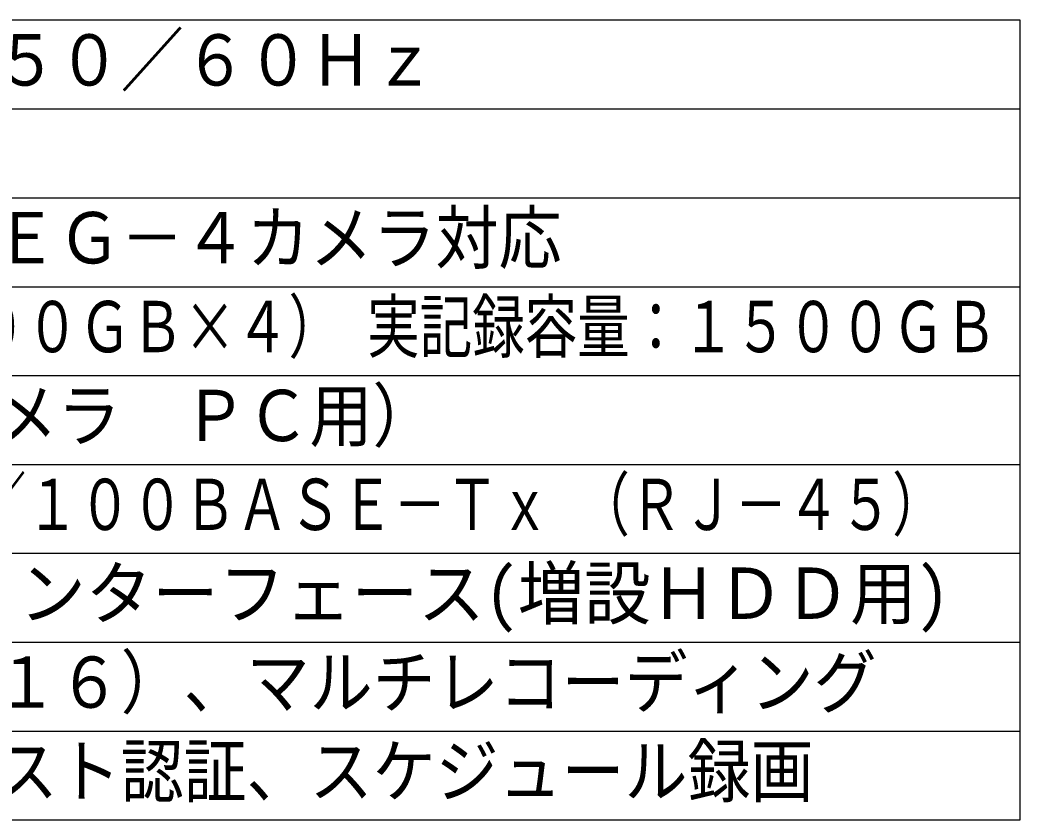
# Model space of a CAD drawing. Units: millimetres, scale not verified. Extents: x -63 to 63, y -57 to 57.
# Drawn here: x 6.2 to 62.5, y -56.5 to -11.5 of the extents above; entities that cross this region are included whole.
import ezdxf
from ezdxf.enums import TextEntityAlignment as Align

# ---------------------------------------------------------------- set-up
doc = ezdxf.new("R2010")
doc.units = ezdxf.units.MM
doc.header["$LTSCALE"] = 0.190236
doc.layers.add('0-0_MOJI1', color=2, linetype='Continuous')
doc.layers.add('0-3_WAKU', color=3, linetype='Continuous')
doc.styles.add('ＭＳ ゴシック', font='')
doc.styles.get('ＭＳ ゴシック').set_extended_font_data('MS Gothic')

msp = doc.modelspace()

# ---------------------------------------------------------------- linework, layer by layer
at = {"layer": '0-3_WAKU', "color": 4}
for p, q in [((62.5001, -11.5), (-62.5001, -11.5)), ((62.5001, -56.5001), (62.5001, -11.5)), ((-62.5001, -56.5001), (62.5001, -56.5001))]:
    msp.add_line(p, q, dxfattribs=at)
at = {"layer": '0-3_WAKU', "color": 1}
for p, q in [((-62.5001, -16.5), (62.5001, -16.5)), ((-62.5001, -21.5), (62.5001, -21.5)), ((-62.5001, -26.5), (62.5001, -26.5)), ((-62.5001, -31.5001), (62.5001, -31.5001)), ((-62.5001, -36.5001), (62.5001, -36.5001)), ((-62.5001, -41.5001), (62.5001, -41.5001)), ((-62.5001, -46.5001), (62.5001, -46.5001)), ((-62.5001, -51.5001), (62.5001, -51.5001))]:
    msp.add_line(p, q, dxfattribs=at)

# ---------------------------------------------------------------- texts
at = {"layer": '0-0_MOJI1', "style": 'ＭＳ ゴシック'}
for s, width, p in [('ＡＣ１００Ｖ\u3000５０／６０Ｈｚ', 0.9, (-20, -16.0551)), ('ＪＰＥＧ、ＭＰＥＧ－４カメラ対応', 0.9, (-20, -26.0552)), ('２０００ＧＢ（５００ＧＢ×４） 実記録容量：１５００ＧＢ', 0.75, (-20, -31.0552)), ('ポート×２（カメラ\u3000ＰＣ用）', 0.9, (-20, -36.0552)), ('１０ＢＡＳＥ－Ｔ／１００ＢＡＳＥ－Ｔｘ （ＲＪ－４５）', 0.75, (-20, -41.0552)), ('高速シリアルインターフェース(増設ＨＤＤ用)', 0.95, (-20, -46.0552)), ('アラーム入力（１６）、マルチレコーディング', 0.9, (-20, -51.0552)), ('ユーザー及びホスト認証、スケジュール録画', 0.9, (-20, -56.0552))]:
    msp.add_text(s, height=2.887, dxfattribs=dict(at, width=width)).set_placement(p, align=Align.BOTTOM_LEFT)

doc.saveas('drawing.dxf')
